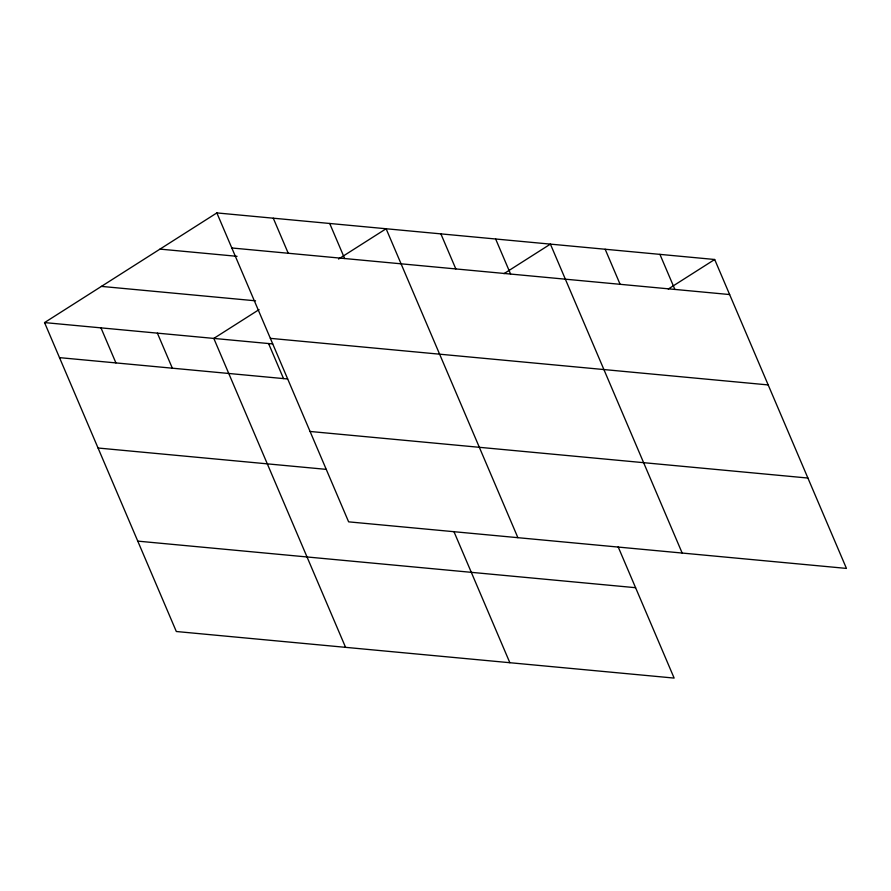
<?xml version="1.0" encoding="UTF-8"?>
<svg xmlns="http://www.w3.org/2000/svg" width="891" height="891" viewBox="0 0 891 891"><rect width="100%" height="100%" fill="white"/><g stroke="black" fill="none" stroke-linecap="round" stroke-linejoin="round"><path stroke-width="1.34" d="M618.176 546.885L674.142 678.084L176.318 631.507L44.55 322.587L216.858 212.916L714.682 259.493L846.45 568.413L348.626 521.848L216.858 212.916M259.069 309.611L213.807 338.413L345.574 647.345M338.547 259.036L386.115 228.753L517.883 537.674M503.983 273.671L550.404 244.123L682.172 553.044M668.261 289.04L714.682 259.493M231.816 247.976L729.64 294.553M160.001 249.112L237.062 256.318M101.418 286.39L255.539 300.813M270.363 338.346L768.187 384.923M44.55 322.587L272.679 343.926M59.508 357.636L287.626 378.976M310.079 431.467L807.903 478.044M98.055 448.017L326.173 469.357M137.771 541.127L635.595 587.704M659.919 254.369L674.877 289.43M605.167 249.246L620.114 284.307M495.641 239L510.599 274.06M440.878 233.876L455.836 268.937M329.703 223.474L344.65 258.535M453.898 531.515L509.852 662.715M273.281 218.195L288.239 253.256M268.57 343.536L283.527 378.597M157.384 333.134L172.342 368.195M100.973 327.866L115.919 362.915"/></g></svg>
